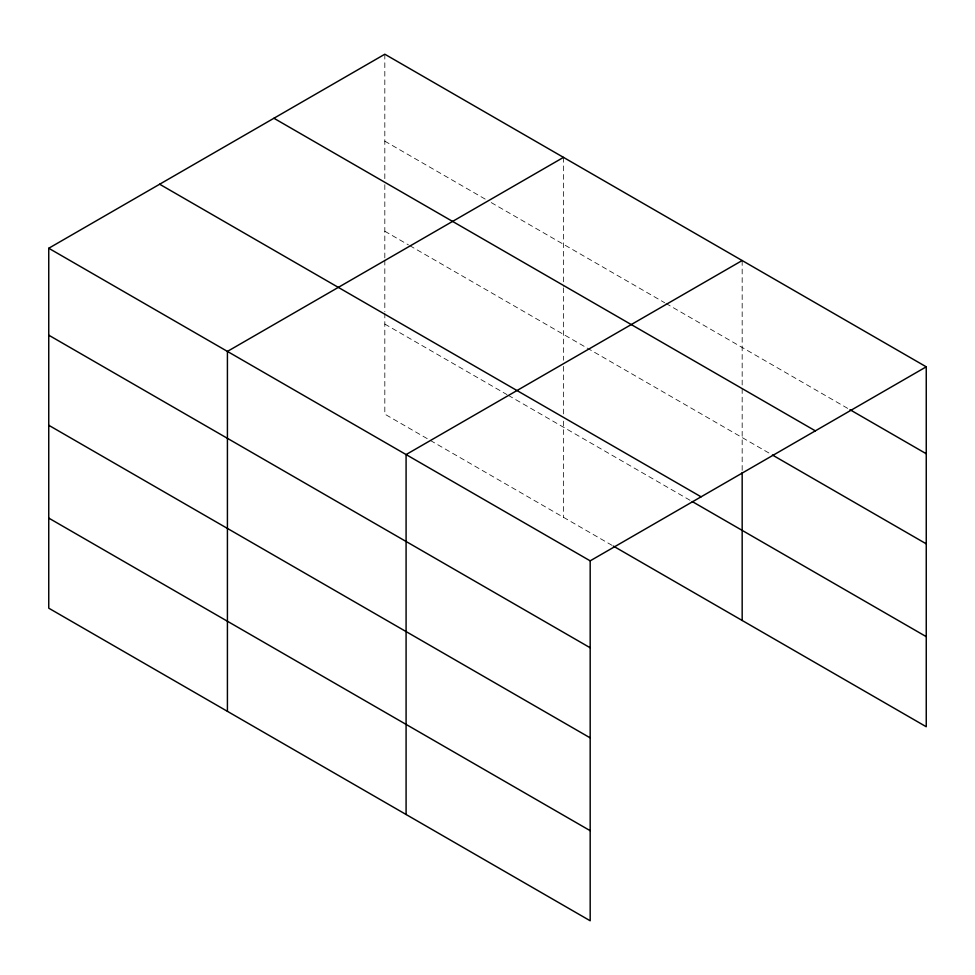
<?xml version="1.0" encoding="UTF-8"?>
<svg xmlns="http://www.w3.org/2000/svg" width="975" height="975" viewBox="0 0 975 975"><rect width="100%" height="100%" fill="white"/><g stroke="black" fill="none" stroke-linecap="round" stroke-linejoin="round"><path stroke-width="0.73" stroke-dasharray="4.88 3.66" d="M384.82 141.156L485.977 199.558M491.229 202.593L664.658 302.713M665.962 303.469L848.677 408.952M384.82 231.246L408.464 244.896M409.78 245.651L585.829 347.295M587.145 348.051L769.775 453.497M384.82 324.066L507 394.607M508.316 395.362L690.922 500.797M612.105 545.378L384.82 414.156L384.82 313.414M742.17 260.532L742.17 471.035M563.489 157.377L563.489 286.345M563.489 287.844L563.489 360.263M563.489 366.356L563.489 415.045M563.489 421.127L563.489 517.311M384.82 54.222L384.82 178.693M384.82 184.689L384.82 258.631M384.82 260.154L384.82 311.89"/><path stroke-width="1.46" d="M590.18 737.868L590.18 560.844L48.75 248.259L48.75 608.181L590.18 920.778L590.18 737.868L48.75 425.271M613.421 546.134L926.25 726.741L926.25 366.819L384.82 54.222L48.75 248.259M563.489 157.377L227.419 351.414L227.419 711.336M742.17 260.532L406.087 454.569L406.087 814.491M590.18 560.844L926.25 366.819M849.981 409.707L926.25 453.741M273.914 118.255L815.344 430.852M772.407 455.008L926.25 543.831M159.656 184.226L701.086 496.823M692.238 501.552L926.25 636.651M48.75 335.181L590.18 647.766M48.75 518.091L590.18 830.688M742.17 472.546L742.17 620.466"/></g></svg>
